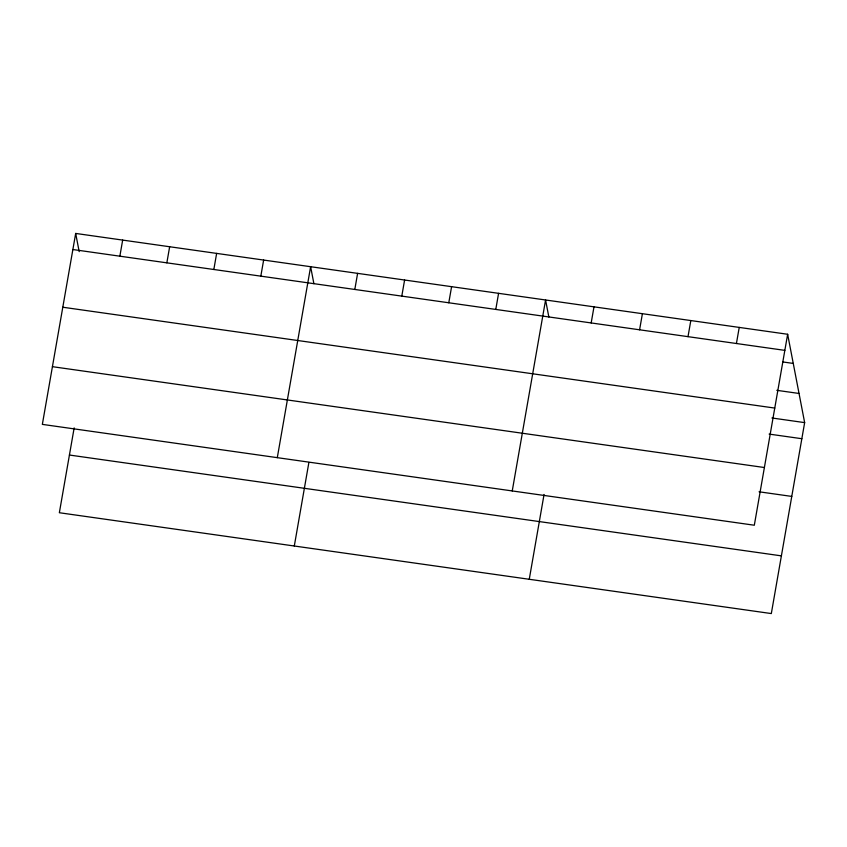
<?xml version="1.0" encoding="UTF-8"?>
<svg xmlns="http://www.w3.org/2000/svg" width="847" height="847" viewBox="0 0 847 847"><rect width="100%" height="100%" fill="white"/><g stroke="black" fill="none" stroke-linecap="round" stroke-linejoin="round"><path stroke-width="1.27" d="M75.679 233.433L42.35 424.379L754.317 525.225L787.646 334.269L75.679 233.433L79.184 251.654M74.165 427.883L59.354 512.731L771.321 613.567L804.65 422.621L787.646 334.269M119.861 256.186L122.667 240.082M166.848 262.835L169.654 246.742M213.836 269.494L216.641 253.391M260.823 276.143L263.639 260.05M277.297 457.655L310.627 266.71L313.898 283.713M294.301 546.008L308.89 462.451M354.808 289.462L357.614 273.359M401.796 296.111L404.601 280.018M448.783 302.771L451.599 286.678M495.781 309.43L498.587 293.327M512.244 490.932L545.574 299.986L548.845 316.99M529.259 579.284L544.06 494.447M591.174 322.94L593.991 306.847M639.591 329.801L642.407 313.697M688.008 336.651L690.813 320.558M736.424 343.511L739.23 327.418M72.863 249.526L784.83 350.372M782.787 361.944L793.258 363.427M776.794 390.319L799.039 393.463M62.794 307.228L774.761 408.074M771.935 417.984L804.65 422.621M769.129 434.088L801.844 438.714M52.419 366.677L764.386 467.523M759.06 491.789L791.765 496.416M69.422 455.03L781.389 555.865"/></g></svg>
